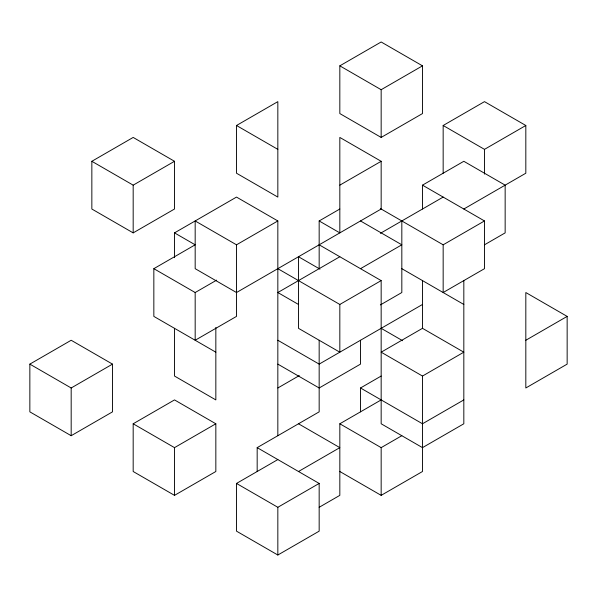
<?xml version="1.0" encoding="UTF-8"?>
<svg xmlns="http://www.w3.org/2000/svg" width="597" height="597" viewBox="0 0 597 597"><rect width="100%" height="100%" fill="white"/><g stroke="black" fill="none" stroke-linecap="round" stroke-linejoin="round"><path stroke-width="0.9" d="M91.848 161.294L133.176 137.429L174.511 161.294L174.511 209.017L133.176 232.875L91.848 209.017L91.848 161.294L133.176 185.152L174.511 161.294M236.502 125.497L277.836 101.639L277.836 197.085L236.502 173.22L236.502 125.497L277.836 149.362M339.827 65.842L381.162 41.984L422.489 65.842L422.489 113.564L381.162 137.429L339.827 113.564L339.827 65.842L381.162 89.707L422.489 65.842M174.511 257.658L174.511 232.875L236.502 197.085L277.836 220.95L277.836 435.706M215.838 352.193L153.839 316.395L153.839 268.672L195.174 244.807L174.511 232.875M29.85 364.125L71.177 340.26L112.512 364.125L112.512 411.848L71.177 435.706L29.85 411.848L29.85 364.125L71.177 387.983L112.512 364.125M319.164 268.672L319.164 220.95L339.827 232.882L339.827 137.429L381.162 161.294L381.162 209.017L236.502 292.537L195.174 268.672L195.174 220.95L236.502 244.807L277.836 220.95M339.827 185.152L381.162 161.294M443.161 173.22L443.161 125.497L484.488 101.639L525.823 125.497L525.823 173.22L463.824 209.017M153.839 268.672L195.174 292.53L216.636 280.142M319.164 220.95L339.827 209.017M422.489 209.017L422.489 185.152L463.824 161.294L505.152 185.152L505.152 232.875L484.488 244.807M443.161 125.497L484.488 149.362L525.823 125.497M339.827 256.74L277.836 292.53L298.5 304.463M380.364 233.337L443.161 197.085M360.498 268.672L401.826 244.807L360.498 220.95M133.176 423.78L174.511 399.915L215.838 423.78L215.838 471.503L174.511 495.361L133.176 471.503L133.176 423.78L174.511 447.638L215.838 423.78M277.836 268.672L339.827 304.463L381.162 280.605L381.162 423.78L422.489 447.638L463.824 423.78L463.824 280.605M443.161 244.807L484.488 220.95L484.488 268.672L443.161 292.53L443.161 244.807L380.364 208.562M380.364 304.925L401.826 292.53L401.826 220.95M277.836 387.983L299.298 375.595M422.489 304.47L319.164 364.118L277.836 340.26M422.489 328.328L381.162 352.185L422.489 376.05L463.824 352.185L422.489 328.328L422.489 280.605M257.173 471.503L257.173 447.638L319.164 411.848L319.164 340.26M360.498 411.848L360.498 387.983L381.162 376.05M257.173 447.638L319.164 483.436L319.164 531.158L277.836 555.016L236.502 531.158L236.502 483.436L277.836 459.571M319.164 507.293L339.827 495.361L339.827 423.78L381.162 399.915M298.5 471.503L339.827 447.638L298.5 423.78M525.823 340.26L567.15 316.395L567.15 364.125L525.823 387.983L525.823 292.537L567.15 316.395M236.502 483.436L277.836 507.293L319.164 483.436M339.827 423.78L381.162 447.638L401.826 435.706M463.824 399.915L422.489 423.773L360.498 387.983M339.827 471.503L381.162 495.361L422.489 471.503L422.489 376.05M422.489 185.152L484.488 220.95M401.826 268.672L463.824 304.463M319.164 244.807L381.162 280.605M319.962 269.135L298.5 256.74L298.5 328.328L339.827 352.185L339.827 304.463M381.162 328.328L402.624 340.715M277.836 364.125L319.164 387.983L360.498 364.125L360.498 340.26M484.488 149.362L484.488 174.137M381.162 89.707L381.162 137.429M381.162 447.638L381.162 495.361M277.836 507.293L277.836 555.016M236.502 244.807L236.502 316.395L195.174 340.26L195.174 292.53M215.838 327.41L215.838 399.915L174.511 376.05L174.511 328.328M174.511 447.638L174.511 495.361M133.176 185.152L133.176 232.875M71.177 387.983L71.177 435.706"/></g></svg>
